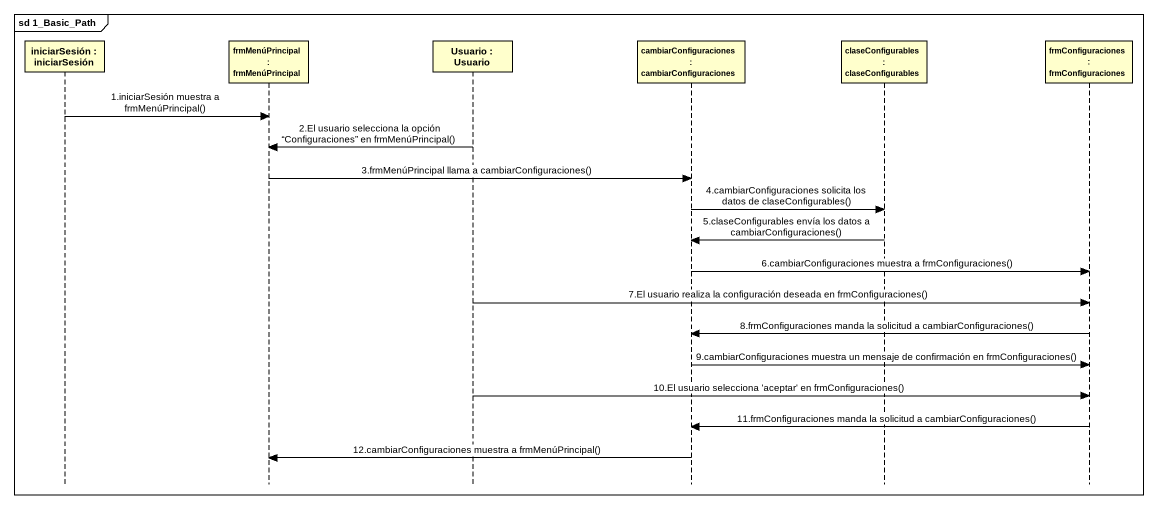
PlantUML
@startuml
mainframe sd 1_Basic_Path
hide footbox
participant "iniciarSesión : iniciarSesión" as iniciarSesión
participant "frmMenúPrincipal : frmMenúPrincipal" as frmMenúPrincipal
participant "Usuario : Usuario" as Usuario
participant "cambiarConfiguraciones : cambiarConfiguraciones" as cambiarConfiguraciones
participant "claseConfigurables : claseConfigurables" as claseConfigurables
participant "frmConfiguraciones : frmConfiguraciones" as frmConfiguraciones

iniciarSesión -> frmMenúPrincipal : 1.iniciarSesión muestra a frmMenúPrincipal()
Usuario -> frmMenúPrincipal : 2.El usuario selecciona la opción “Configuraciones” en frmMenúPrincipal()
frmMenúPrincipal -> cambiarConfiguraciones : 3.frmMenúPrincipal llama a cambiarConfiguraciones()
cambiarConfiguraciones -> claseConfigurables : 4.cambiarConfiguraciones solicita los datos de claseConfigurables()
claseConfigurables -> cambiarConfiguraciones : 5.claseConfigurables envía los datos a cambiarConfiguraciones()
cambiarConfiguraciones -> frmConfiguraciones : 6.cambiarConfiguraciones muestra a frmConfiguraciones()
Usuario -> frmConfiguraciones : 7.El usuario realiza la configuración deseada en frmConfiguraciones()
frmConfiguraciones -> cambiarConfiguraciones : 8.frmConfiguraciones manda la solicitud a cambiarConfiguraciones()
cambiarConfiguraciones -> frmConfiguraciones : 9.cambiarConfiguraciones muestra un mensaje de confirmación en frmConfiguraciones()
Usuario -> frmConfiguraciones : 10.El usuario selecciona 'aceptar' en frmConfiguraciones()
frmConfiguraciones -> cambiarConfiguraciones : 11.frmConfiguraciones manda la solicitud a cambiarConfiguraciones()
cambiarConfiguraciones -> frmMenúPrincipal : 12.cambiarConfiguraciones muestra a frmMenúPrincipal()
@enduml
